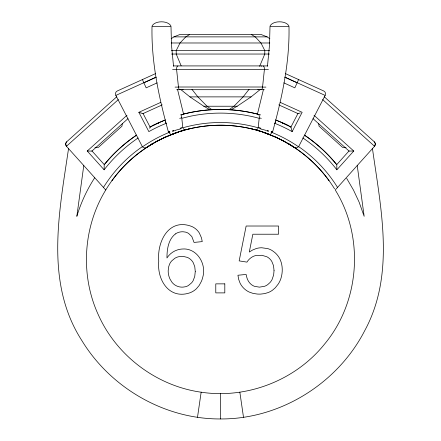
<?xml version="1.0" encoding="UTF-8"?>
<svg xmlns="http://www.w3.org/2000/svg" width="441" height="441" viewBox="0 0 441 441"><rect width="100%" height="100%" fill="white"/><g stroke="black" fill="none" stroke-linecap="round" stroke-linejoin="round"><path stroke-width="0.66" d="M168.385 131.87L168.374 131.804C158.931 97.505 151.263 62.352 152.013 26.57L170.992 26.57L171.521 45.429L173.539 66.288M314.014 115.272L353.759 151.026L336.869 169.802L336.792 164.785M261.237 89.633A3.368 1.29 90 0 0 262.549 87.12L264.396 69.568L176.604 69.568L178.473 87.103A3.368 1.29 -90 0 0 179.763 89.633M259.192 118.304L258.233 127.295L260.196 127.835M150.061 127.162L149.78 128.364M68.537 148.606C59.226 212.176 44.585 282.72 81.883 340.617C110.746 388.019 164.802 419.297 220.5 418.95C279.936 419.358 337.398 383.637 364.564 330.965C395.434 274.396 380.892 208.825 372.463 148.606M267.461 66.288L269.479 45.429L270.008 26.57L288.987 26.57C289.737 62.363 282.053 97.527 272.626 131.842L272.615 131.87M83.773 165.546L76.839 216.349C80.912 202.761 86.927 189.757 94.65 177.855M122.344 123.474L121.948 126.198L98.376 147.404L94.942 147.537M197.502 417.263L201.151 392.203C156.891 386.002 116.964 356.152 98.586 315.398C80.113 275.763 82.886 227.247 105.757 189.977L106.446 188.836A136.037 134.935 48 0 1 148.198 146.489L157.343 140.894M112.571 179.261L112.02 180.545L113.728 178.247M263.442 89.529L257.401 114.236M104.214 164.763L104.131 169.802L106.441 166.896A148.849 147.696 48 0 1 138.154 137.961M270.024 26.124C272.67 20.363 286.303 20.374 288.965 26.124M152.035 26.124C154.697 20.374 168.33 20.363 170.976 26.124M259.628 66.332L264.787 54.039L264.787 50.533L260.967 42.981L255.234 36.879L251.331 34.497M298.596 79.578L294.842 87.847L283.861 82.869M271.832 132.405A136.677 136.142 24.4 0 1 298.496 146.776L296.545 147.906L294.318 147.443A133.573 133.022 24.4 0 0 275.906 137.283L276.038 136.997M282.29 123.204L282.455 122.846L283.061 123.127M290.939 127.036L297.912 113.563M274.423 123.188A146.191 145.613 24.4 0 1 289.34 130.078L292.151 131.616L302.146 112.312L280.338 102.417M298.849 146.236L325.226 95.284L325.508 93.249L324.918 91.926L323.793 91.006L285.294 73.542M261.177 66.354L261.408 65.918M249.049 89.341L243.118 96.882L233.962 106.231L228.912 109.826M348.985 150.998L336.726 164.631A151.302 150.64 -48 0 0 304.588 135.244M201.157 392.187C247.07 399.226 295.795 380.197 324.758 343.853C360.038 301.374 364.431 236.85 335.243 189.977L374.602 146.23L375.346 143.772L374.343 141.826L324.229 96.739M271.617 133.463L270.322 134.163M178.644 131.655L178.324 131.936M116.771 96.739L66.657 141.826L65.648 143.81L66.398 146.23L105.746 189.966M118.381 99.556L66.442 146.28A3.17 3.17 0 0 1 66.679 141.804M104.131 169.802L87.241 151.026L126.986 115.272M91.993 151.015L127.962 118.662M230.93 109.826L237.186 106.231L251.067 96.882L260.466 89.341M175.331 233.978C168.214 239.634 166.963 249.468 166.957 257.974C169.427 254.121 173.236 251.15 177.635 249.854A19.597 19.597 0 0 1 182.249 249.027C196.862 247.66 206.735 263.988 202.788 277.113A25.451 25.451 0 0 1 201.366 281.43L199.222 285.393L196.482 288.662A18.969 18.969 0 0 1 193.169 291.209A19.553 19.553 0 0 1 189.382 292.984C168.892 299.544 156.853 279.533 158.754 261.188C156.853 241.42 168.986 217.556 191.896 226.531A17.034 17.034 0 0 1 196.129 229.254A16.979 16.979 0 0 1 199.382 233.091L201.482 237.881L202.243 241.607L194.04 242.429L191.846 236.591L188.616 233.443A10.678 10.678 0 0 0 185.485 232.104L183.153 231.773A13.842 13.842 0 0 0 181.554 231.795A12.486 12.486 0 0 0 175.325 233.973M156.891 141.307L156.5 141.561A134.147 134.147 0 0 1 173.975 133.634L173.115 133.821M171.125 38.786L173.853 36.879L179.917 34.497L261.083 34.497L267.147 36.879L269.875 38.786M178.192 132.03L178.379 131.997M146.682 147.443L146.71 147.426A133.573 133.022 -24.4 0 1 165.094 137.283L177.425 132.41A133.617 133.066 -24.4 0 0 146.71 147.426L146.285 147.663M189.669 34.497L185.766 36.879L180.033 42.981L176.213 50.533L176.213 54.039L181.157 65.819M150.684 144.907L151.054 144.687M151.235 144.571L151.605 144.35M151.792 144.24L152.162 144.02M152.349 143.909L152.718 143.689M152.906 143.584L153.468 143.259M177.453 132.405L178.82 131.853M177.894 132.206L178.236 132.046M152.553 125.729L152.889 125.558M153.562 125.222L153.898 125.051M154.267 124.869L158.01 123.094M154.907 124.555L150.056 127.025A149.378 148.815 -24.4 0 1 165.562 119.88M155.243 124.395L155.579 124.23M153.242 143.375L152.371 143.645M156.252 123.91L157.602 123.282M157.939 123.127L158.545 122.846L158.71 123.204M155.706 73.542L117.234 90.995L116.06 91.954L115.481 93.283L115.774 95.284L142.151 146.236M115.84 95.416L156.142 77.136M143.865 82.792L156.064 77.258M157.139 82.869L146.158 87.847L142.404 79.578M166.577 123.188A146.191 145.613 -24.4 0 0 151.66 130.078L148.849 131.616L138.854 112.312L160.662 102.417M143.071 113.569L162.238 104.875M158.352 122.934L164.664 120.233M171.483 134.488L173.33 133.777M172.905 133.937L176.869 132.504M173.247 133.81L173.545 133.7M173.853 133.584L174.327 133.408M174.542 133.331L174.906 133.199M176.18 132.747L176.516 132.625M177.15 132.41L176.477 132.642A10.667 0.38 -17.9 0 0 175.242 133.105M177.056 132.443L177.734 132.212M181.543 128.43L180.573 128.755M177.315 132.355L178.158 132.068M178.318 132.019L178.599 131.925M178.963 131.804L179.25 131.716M179.189 131.732L180.198 131.412M179.41 129.136L175.722 130.205M300.343 112.913L300.062 113.001M179.625 131.594L180.678 131.258M180.468 131.324L181.444 131.027M180.722 131.247L182.613 130.674M299.637 113.133L298.05 113.563M181.212 131.098L183.417 130.442M181.962 130.867L182.486 130.712M182.976 130.569L188.776 129.02A132.752 131.153 0 0 1 252.224 129.02L257.627 130.453M183.219 130.497L184.922 130.018A132.658 131.065 0 0 1 256.078 130.023L259.788 131.098M180.804 127.835L182.767 127.295L181.808 118.304L189.674 116.385A144.819 143.154 0 0 1 259.187 118.32M180.43 114.914L184.785 113.778M173.098 130.894L173.572 130.768M179.702 118.37L181.72 117.835M145.745 147.851C146.109 147.989 142.741 147.972 142.526 146.798A136.677 136.142 -24.4 0 1 169.168 132.405M174.989 130.393L175.468 130.271M183.406 114.12L189.007 112.802A148.06 146.429 0 0 1 258.729 114.439M185.137 113.69L186.295 113.414A148.446 146.814 0 0 1 254.7 113.414L257.594 114.12M91.888 151.054L87.787 151.054M169.46 131.881L168.931 131.964M353.759 151.026L349.112 151.054M173.853 36.879L267.147 36.879M171.218 42.981L269.782 42.981M171.433 50.533L269.567 50.533M171.433 54.039L269.567 54.039M173.407 65.918L267.593 65.918M172.552 69.661L176.615 69.661M264.385 69.661L268.448 69.661M178.467 87.009L262.533 87.009M175.071 87.103L178.473 87.103M262.527 87.103L265.929 87.103M176.703 89.699L264.297 89.699M180.534 89.341L189.933 96.882L251.067 96.882M189.933 96.882L203.814 106.231L237.186 106.231M346.058 147.537L342.624 147.404L319.052 126.198L318.656 123.474M87.742 151.054L87.241 151.026M267.885 133.821L267.174 133.684M271.54 131.881L272.069 131.964M142.95 113.563L141.015 113.028M288.629 143.645L287.56 143.27M266.011 130.393L261.59 129.136M295.25 147.851L294.742 147.674M258.735 114.417L260.57 114.914M267.428 130.768L267.902 130.894M261.298 118.37L259.28 117.835A3.296 1.24 -83.9 0 0 258.702 114.588M257.472 130.409L257.996 130.558M258.338 130.663L258.619 130.745M258.823 130.806L258.531 130.718L259.556 131.027M259.473 130.999L263.878 132.421M260.278 131.247L260.592 131.346M260.89 131.44L261.155 131.523M140.938 113.001L138.854 112.312M261.078 131.495L261.496 131.633M262.329 131.627L262.842 132.068M262.582 131.986L263.194 132.19M260.427 128.755L259.457 128.43M263.393 132.256L267.483 133.711M263.85 132.41L264.131 132.504M262.99 132.146L275.906 137.283M264.308 132.565L264.501 132.636A10.667 0.38 17.9 0 1 265.758 133.105M264.484 132.625L264.986 132.802M266.094 133.199L266.601 133.38M267.059 133.645L267.026 133.634A134.147 134.147 0 0 1 284.5 141.561L283.701 140.944M266.799 133.452L268.095 133.937M267.599 133.75L269.517 134.488M276.336 120.233L282.648 122.934M170.678 134.163L169.383 133.463M284.858 77.136L325.16 95.416M284.936 77.258L297.135 82.792M278.762 104.875L297.929 113.569M287.786 143.386L288.282 143.689M282.99 123.094L284.748 123.91M283.398 123.282L283.734 123.436M284.065 123.59L287.791 125.393M285.084 124.07L285.757 124.395M286.093 124.555L287.438 125.222M287.775 125.387L290.944 127.025A149.411 148.849 24.4 0 0 275.438 119.88M288.111 125.558L288.447 125.729M284.103 141.346L292.813 146.467A136.037 134.935 -48 0 1 334.548 188.836L334.598 188.902M203.814 106.231L210.07 109.826M288.838 144.02L289.208 144.24M289.395 144.35L289.765 144.571M289.946 144.687L290.316 144.907M294.34 147.459L294.312 147.443A133.617 133.066 24.4 0 0 263.575 132.416M212.088 109.826L207.038 106.231L197.882 96.882L191.951 89.341M322.619 99.556L374.558 146.28A3.17 3.17 0 0 0 374.321 141.804M313.038 118.662L349.007 151.015M92.015 150.998L104.274 164.631A151.302 150.64 48 0 1 136.412 135.244M336.869 169.802L334.559 166.896A148.849 147.696 -48 0 0 302.846 137.961M327.597 178.677L328.562 179.967M328.771 180.259L328.98 180.545L328.429 179.261M346.692 178.379L353.495 190.099L358.991 201.851M143.088 113.563L150.061 127.036M164.962 136.997L165.094 137.283M359.156 202.259L364.161 216.349L357.227 165.546M292.151 131.616L290.939 127.162M183.599 114.236L177.558 89.529M239.849 392.203L243.498 417.263M272.626 131.804L272.626 131.842A5.97 0.689 15.7 0 0 272.577 131.694M220.5 393.609L220.5 418.933M263.101 66.029A3.285 1.257 90 0 1 264.44 69.579M176.56 69.579A3.285 1.257 -90 0 1 177.899 66.029M258.531 89.595A3.285 1.257 90 0 1 257.897 89.28M183.103 89.28A3.285 1.257 -90 0 1 182.469 89.595M275.322 121.854A3.368 3.12 -69.1 0 1 275.316 122.493M165.684 122.493A3.368 3.12 69.2 0 1 165.678 121.854M186.934 113.739A3.346 1.317 72.7 0 0 186.317 113.491A3.346 1.362 76.9 0 1 186.918 113.541M254.082 113.53A3.346 1.356 -76.9 0 1 254.683 113.48A3.346 1.295 -71.2 0 0 254.06 113.806M181.764 117.83A3.296 1.351 75.2 0 1 182.282 114.484M171.444 134.4A3.296 3.054 68.4 0 1 170.888 134.593M184.255 129.952A3.341 1.389 77.5 0 0 184.895 129.924A3.341 1.367 74.6 0 1 182.872 127.78A135.828 134.268 0 0 1 258.123 127.785M256.756 129.836A3.341 1.367 -74.6 0 1 256.094 129.957A3.341 1.389 -77.5 0 0 258.172 127.824M270.113 134.593A3.296 3.048 -68.4 0 1 269.556 134.4M189.327 128.618A3.308 1.373 73.6 0 1 188.754 128.904A3.308 1.345 76.4 0 0 189.283 128.518M251.717 128.518A3.308 1.345 -76.4 0 0 252.241 128.937A3.308 1.373 -73.6 0 1 251.673 128.618M260.614 131.28A3.352 3.104 -72.8 0 1 259.512 130.734M181.483 130.734A3.352 3.104 72.9 0 1 180.386 131.28M103.464 187.431A139.152 138.077 48 0 1 142.471 146.555M113.734 178.252A135.144 134.527 48 0 1 150.502 145.028M152.299 143.501A4.008 2.69 59.3 0 1 151.886 143.606M104.263 164.658A151.963 150.839 48 0 1 136.677 135.067M172.712 131.181A14.718 0.871 -12.6 0 1 174.371 130.729M169.912 132.201A13.109 1.725 -25.1 0 1 168.831 132.377M172.26 131.043A8.809 0.281 -13.6 0 1 173.875 130.608M180.898 128.7A7.988 0.54 -16.7 0 1 179.641 129.114M168.55 131.633A8.043 0.959 -14.2 0 1 168.76 131.49M168.368 131.804A5.97 0.689 -15.7 0 1 168.423 131.694M169.14 131.749A7.508 0.86 -19.2 0 1 168.644 131.771M169.002 131.925A6.924 0.871 -23.8 0 1 168.66 131.947M169.879 131.842A15.055 2.277 -26.9 0 1 169.327 131.958M173.611 133.629A12.513 0.43 -17.8 0 1 175.231 133.039M180.049 131.495A10.997 0.375 -18.5 0 1 181.747 130.977M266.629 130.729A14.718 0.871 12.6 0 1 268.288 131.181M272.169 132.377A13.109 1.725 25.1 0 1 271.088 132.201M267.125 130.608A8.809 0.281 13.6 0 1 268.74 131.043M261.359 129.114A7.988 0.54 16.7 0 1 260.102 128.7M272.24 131.49A8.043 0.959 14.2 0 1 272.45 131.633M272.356 131.771A7.508 0.86 19.2 0 1 271.86 131.749M272.34 131.947A6.924 0.871 23.8 0 1 271.998 131.925M271.673 131.958A15.055 2.277 26.9 0 1 271.121 131.842M265.769 133.039A12.513 0.43 17.8 0 1 267.389 133.629M259.253 130.977A10.997 0.375 18.5 0 1 260.951 131.495M298.529 146.555A139.152 138.077 -48 0 1 337.536 187.431M290.498 145.028A135.144 134.527 -48 0 1 327.266 178.252M289.114 143.601A4.008 2.679 -59.3 0 1 288.701 143.501M304.323 135.067A151.963 150.839 -48 0 1 336.737 164.658M195.269 271.413L194.74 276.441L193.164 280.608A13.346 13.346 0 0 1 191.521 282.913L188.456 285.492A11.416 11.416 0 0 1 185.518 286.733L182.91 287.13A13.274 13.274 0 0 1 175.11 285.123A12.91 12.91 0 0 1 171.929 282.201L170.044 279.142A19.073 19.073 0 0 1 168.181 270.95L168.578 267.119L169.454 264.402A13.114 13.114 0 0 1 171.698 260.912L174.845 258.277A12.728 12.728 0 0 1 178.489 256.767L181.185 256.392A16.593 16.593 0 0 1 183.357 256.436L187.304 257.384A11.78 11.78 0 0 1 190.104 259.032L190.611 259.457A12.987 12.987 0 0 1 192.017 260.918A12.635 12.635 0 0 1 193.186 262.599L194.746 266.59L195.269 271.413M274.043 270.542L273.64 274.947L272.108 279.473A14.729 14.729 0 0 1 269.953 282.598L267.764 284.588A12.866 12.866 0 0 1 264.611 286.275L259.429 287.146L254.584 286.347A11.78 11.78 0 0 1 251.078 284.34C248.112 281.915 246.701 278.117 246.144 274.429L237.936 275.25L238.658 279.307L239.992 282.946A19.035 19.035 0 0 0 243.156 287.609A19.988 19.988 0 0 0 244.523 288.954A19.161 19.161 0 0 0 249.319 292.102L253.04 293.392L257.18 294.037A30.098 30.098 0 0 0 260.774 294.086L264.672 293.601L268.238 292.537A19.779 19.779 0 0 0 272.483 290.211L275.278 287.786L278.194 284.12A24.029 24.029 0 0 0 280.923 278.475C282.791 272.516 282.78 265.84 280.366 260.036A20.314 20.314 0 0 0 277.703 255.548L277.031 254.733A22.359 22.359 0 0 0 274.787 252.495L272.34 250.681A18.665 18.665 0 0 0 267.841 248.63L261.75 247.759A19.487 19.487 0 0 0 256.16 248.575L252.302 250.163L249.303 252.037L252.847 234.221L278.552 234.221L278.552 226.018L246.144 226.018L239.165 260.89L246.96 262.119A14.966 14.966 0 0 1 251.998 257.086A12.844 12.844 0 0 1 255.907 255.521L261.888 255.289L266.827 256.756A12.265 12.265 0 0 1 269.66 258.773A12.982 12.982 0 0 1 271.854 261.524L273.492 265.609L274.043 270.542M224.805 283.861L215.781 283.861L215.781 292.89L224.805 292.89L224.805 283.861"/></g></svg>
